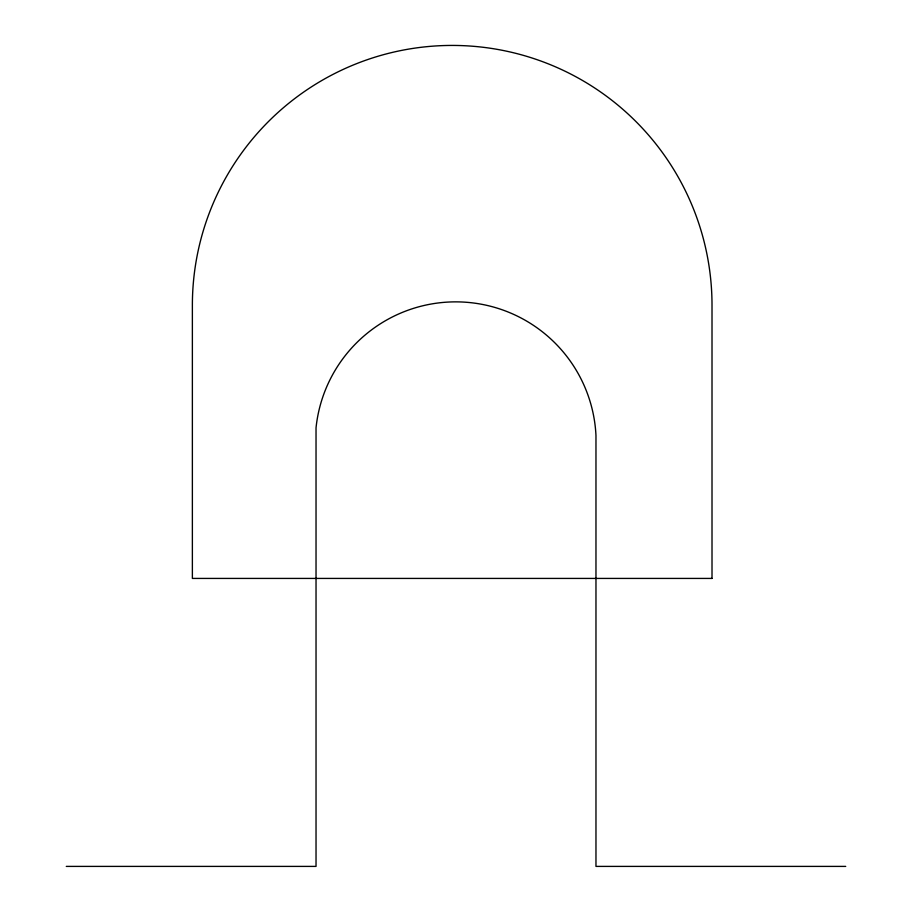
<?xml version="1.0" encoding="UTF-8"?>
<svg xmlns="http://www.w3.org/2000/svg" width="912" height="912" viewBox="0 0 912 912"><rect width="100%" height="100%" fill="white"/><g stroke="black" fill="none" stroke-linecap="round" stroke-linejoin="round"><path stroke-width="1.37" d="M66.28 866.4L316.031 866.4L316.031 427.876A140.425 140.425 0 0 1 459.534 301.918A140.425 140.425 0 0 1 595.969 435.491L595.969 866.4L845.72 866.4M712.01 578.425L192.375 578.425L192.375 305.246A259.817 259.817 0 0 1 452.192 45.429A259.817 259.817 0 0 1 712.01 305.246L712.01 578.425"/></g></svg>
